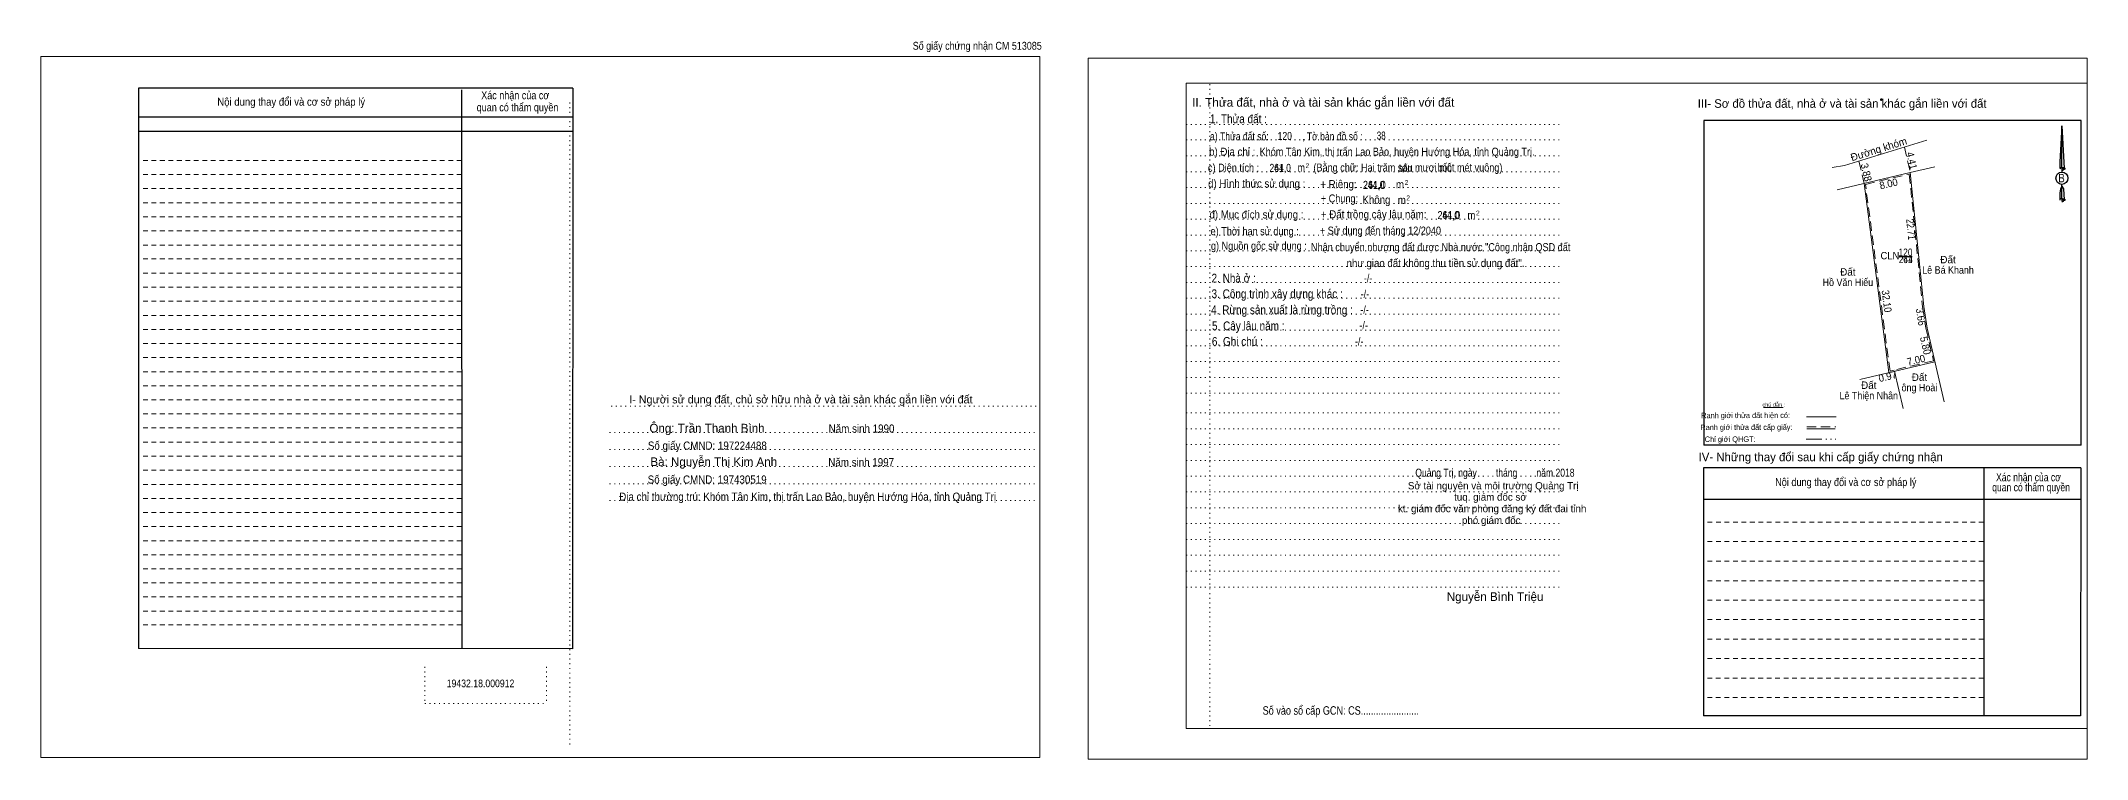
# Model space of a CAD drawing. Header units: centimetres. Extents: x 535572 to 536212, y 1836679 to 1836836.
# Drawn here: x 535571.7 to 535916.9, y 1836714.6 to 1836835.7 of the extents above; entities that cross this region are included whole.
import ezdxf
from ezdxf.enums import TextEntityAlignment as Align

# ---------------------------------------------------------------- set-up
doc = ezdxf.new("R2010")
doc.units = ezdxf.units.CM
doc.header["$LTSCALE"] = 0.53
doc.header["$PDMODE"] = 32
doc.header["$PDSIZE"] = 0.265
for name, pattern in [('DASH_DOUBLE_DOT', [9.2, 5, -1.2, 0.3, -1.2, 0.3, -1.2]), ('DOTTED', [1.5, 0.3, -1.2]), ('MEDIUM_DASHED', [4.5, 3, -1.5]), ('SHORT_DASHED', [2.7, 1.5, -1.2])]:
    doc.linetypes.add(name, pattern=pattern)
for name, color, linetype, lineweight in [('1', 7, 'DOTTED', 13), ('18', 7, 'Continuous', 25), ('28', 7, 'SHORT_DASHED', 13), ('5', 7, 'Continuous', 13), ('55', 7, 'Continuous', 13), ('7', 7, 'Continuous', 13)]:
    doc.layers.add(name, color=color, linetype=linetype, lineweight=lineweight)
doc.layers.add('4', color=7, linetype='Continuous')
doc.layers.add('40', color=7, linetype='Continuous')

msp = doc.modelspace()

# ---------------------------------------------------------------- linework, layer by layer
at = {"layer": '1', "linetype": 'Continuous'}
for p, q in [((535764.94, 1836828.56), (535916.95, 1836828.56)), ((535764.94, 1836828.56), (535764.94, 1836719.7)), ((535916.95, 1836828.56), (535916.95, 1836718.83)), ((535764.94, 1836719.7), (535916.95, 1836719.7))]:
    msp.add_line(p, q, dxfattribs=at)
at = {"layer": '1'}
for p, q in [((535768.92, 1836828.42), (535768.92, 1836719.64)), ((535660.98, 1836825.32), (535660.98, 1836716.5)), ((535764.94, 1836821.6), (535771.1, 1836821.6)), ((535764.94, 1836821.6), (535828.22, 1836821.6)), ((535764.94, 1836818.99), (535828.22, 1836818.99)), ((535764.94, 1836816.31), (535828.22, 1836816.31)), ((535764.94, 1836813.64), (535828.22, 1836813.64)), ((535764.94, 1836810.97), (535828.22, 1836810.97)), ((535764.94, 1836808.28), (535828.22, 1836808.28)), ((535764.94, 1836805.64), (535828.22, 1836805.64)), ((535764.94, 1836802.95), (535828.22, 1836802.95)), ((535764.94, 1836800.28), (535828.22, 1836800.28)), ((535764.94, 1836797.64), (535828.22, 1836797.64)), ((535764.94, 1836794.93), (535828.22, 1836794.93)), ((535764.94, 1836792.28), (535828.22, 1836792.28)), ((535764.94, 1836789.61), (535828.22, 1836789.61)), ((535764.94, 1836786.93), (535828.22, 1836786.93)), ((535764.94, 1836784.28), (535828.22, 1836784.28)), ((535764.94, 1836781.6), (535828.22, 1836781.6)), ((535764.94, 1836778.95), (535828.22, 1836778.95)), ((535764.94, 1836776.26), (535828.22, 1836776.26)), ((535667.94, 1836774.07), (535740.23, 1836774.07)), ((535764.94, 1836772.96), (535828.22, 1836772.96)), ((535667.68, 1836769.63), (535739.99, 1836769.63)), ((535764.94, 1836770.26), (535828.22, 1836770.26)), ((535764.94, 1836767.61), (535828.22, 1836767.61)), ((535667.68, 1836766.76), (535739.99, 1836766.76)), ((535667.68, 1836763.93), (535739.99, 1836763.93)), ((535764.94, 1836764.93), (535828.22, 1836764.93)), ((535667.68, 1836761), (535739.99, 1836761)), ((535764.94, 1836762.27), (535828.22, 1836762.27)), ((535667.68, 1836758.16), (535739.99, 1836758.16)), ((535764.94, 1836759.62), (535828.22, 1836759.62)), ((535764.94, 1836756.92), (535828.22, 1836756.92)), ((535764.94, 1836754.27), (535828.22, 1836754.27)), ((535764.94, 1836751.59), (535828.22, 1836751.59)), ((535764.94, 1836748.94), (535828.22, 1836748.94)), ((535764.94, 1836746.26), (535828.22, 1836746.26)), ((535764.94, 1836743.58), (535828.22, 1836743.58)), ((535636.51, 1836730.13), (535636.51, 1836723.94)), ((535657.05, 1836730.13), (535657.05, 1836723.94)), ((535636.51, 1836723.94), (535657.05, 1836723.94))]:
    msp.add_line(p, q, dxfattribs=at)
at = {"layer": '1', "linetype": 'Continuous'}
for points in [[(535571.73, 1836714.81), (535740.25, 1836714.81), (535740.25, 1836833.06), (535571.73, 1836833.06)], [(535571.73, 1836833.06), (535740.25, 1836833.06), (535740.25, 1836714.81), (535571.73, 1836714.81)], [(535748.44, 1836714.56), (535916.95, 1836714.56), (535916.95, 1836832.81), (535748.44, 1836832.81)]]:
    msp.add_lwpolyline(points, close=True, dxfattribs=at)
msp.add_lwpolyline([(535771.1, 1836828.56), (535916.95, 1836828.56), (535916.95, 1836719.7), (535771.1, 1836719.7)], dxfattribs=at)
at = {"layer": '18'}
for p, q in [((535912.69, 1836821.4), (535913.08, 1836814.15)), ((535912.69, 1836821.4), (535913.08, 1836814.15)), ((535912.69, 1836821.4), (535913.08, 1836814.15)), ((535912.38, 1836815.26), (535912.33, 1836814.15)), ((535912.69, 1836814.37), (535912.69, 1836814.07)), ((535912.69, 1836814.07), (535912.69, 1836813.89)), ((535912.69, 1836813.89), (535912.69, 1836813.64)), ((535912.69, 1836813.89), (535912.69, 1836813.64)), ((535912.69, 1836813.89), (535912.69, 1836813.64)), ((535912.69, 1836811.17), (535912.69, 1836811.51)), ((535912.69, 1836811.17), (535912.69, 1836811.51)), ((535912.69, 1836811.17), (535912.69, 1836811.51)), ((535912.69, 1836811.17), (535912.99, 1836810.76)), ((535912.69, 1836811.17), (535912.99, 1836810.76)), ((535912.69, 1836811.17), (535912.99, 1836810.76)), ((535912.69, 1836809.12), (535912.69, 1836808.82)), ((535912.69, 1836808.82), (535912.69, 1836808.64)), ((535912.99, 1836810.76), (535913.08, 1836808.89)), ((535912.99, 1836810.76), (535913.08, 1836808.89)), ((535912.99, 1836810.76), (535913.08, 1836808.89))]:
    msp.add_line(p, q, dxfattribs=at)
for points in [[(535912.69, 1836814.37), (535912.69, 1836821.4), (535912.38, 1836815.26)], [(535912.69, 1836809.12), (535912.69, 1836811.17), (535912.44, 1836810.76), (535912.38, 1836809.99), (535912.33, 1836808.89)]]:
    msp.add_lwpolyline(points, dxfattribs=at)
msp.add_ellipse((535912.7021, 1836812.5278), major_axis=(0, 1.0331), ratio=0.983453, dxfattribs=at)
for centre, start_param, end_param in [((535912.7025, 1836814.1198), 1.57079633, 3.07445202), ((535912.7025, 1836814.1198), 0.06714063, 1.57079633), ((535912.7025, 1836814.1198), 4.71238898, 6.28318531), ((535912.7025, 1836808.847), 2.49106941, 3.07427841), ((535912.7025, 1836808.847), 1.57079633, 2.49106941), ((535912.7025, 1836808.847), 0.06714063, 1.57079633), ((535912.7025, 1836808.847), 4.71238898, 6.28318531)]:
    msp.add_ellipse(centre, major_axis=(0.3725, 0), ratio=0.655448, start_param=start_param, end_param=end_param, dxfattribs=at)
for p in [(535913.08, 1836814.15), (535913.08, 1836808.89)]:
    msp.add_point(p, dxfattribs=at)
at = {"layer": '28', "linetype": 'Continuous', "lineweight": 25}
for p, q in [((535661.48, 1836827.75), (535588.2, 1836827.75)), ((535642.7, 1836827.46), (535642.75, 1836733.18)), ((535661.48, 1836827.75), (535661.39, 1836733.16)), ((535661.48, 1836822.82), (535588.3, 1836822.82)), ((535661.48, 1836822.82), (535588.3, 1836822.82)), ((535661.48, 1836820.44), (535588.3, 1836820.44)), ((535852.31, 1836822.25), (535852.31, 1836767.53)), ((535915.94, 1836767.53), (535852.31, 1836767.53)), ((535899.51, 1836763.68), (535899.55, 1836721.87)), ((535915.91, 1836763.68), (535915.86, 1836721.87)), ((535915.86, 1836758.37), (535852.21, 1836758.37)), ((535661.39, 1836733.16), (535588.2, 1836733.22)), ((535915.86, 1836721.87), (535852.21, 1836721.87))]:
    msp.add_line(p, q, dxfattribs=at)
at = {"layer": '28'}
for p, q in [((535642.7, 1836815.54), (535588.2, 1836815.54)), ((535642.7, 1836813.17), (535588.2, 1836813.17)), ((535642.7, 1836810.79), (535588.2, 1836810.79)), ((535642.7, 1836808.39), (535588.2, 1836808.39)), ((535642.7, 1836806.04), (535588.2, 1836806.04)), ((535642.7, 1836803.66), (535588.2, 1836803.66)), ((535642.7, 1836801.27), (535588.2, 1836801.27)), ((535642.7, 1836798.92), (535588.2, 1836798.92)), ((535642.7, 1836796.54), (535588.2, 1836796.54)), ((535642.7, 1836794.17), (535588.2, 1836794.17)), ((535642.7, 1836791.8), (535588.2, 1836791.8)), ((535642.7, 1836789.4), (535588.2, 1836789.4)), ((535642.7, 1836787.01), (535588.2, 1836787.01)), ((535642.7, 1836784.66), (535588.2, 1836784.66)), ((535642.7, 1836782.28), (535588.2, 1836782.28)), ((535642.7, 1836779.9), (535588.2, 1836779.9)), ((535642.7, 1836777.54), (535588.2, 1836777.54)), ((535642.7, 1836775.17), (535588.2, 1836775.17)), ((535642.7, 1836772.8), (535588.2, 1836772.8)), ((535642.7, 1836770.41), (535588.2, 1836770.41)), ((535642.7, 1836768.02), (535588.2, 1836768.02)), ((535642.7, 1836765.67), (535588.2, 1836765.67)), ((535642.7, 1836763.27), (535588.2, 1836763.27)), ((535642.7, 1836760.9), (535588.2, 1836760.9)), ((535642.7, 1836758.52), (535588.2, 1836758.52)), ((535642.7, 1836756.13), (535588.2, 1836756.13)), ((535642.7, 1836753.78), (535588.2, 1836753.78)), ((535899.51, 1836754.53), (535852.21, 1836754.53)), ((535642.7, 1836751.39), (535588.2, 1836751.39)), ((535899.51, 1836751.26), (535852.21, 1836751.26)), ((535642.7, 1836749.03), (535588.2, 1836749.03)), ((535642.7, 1836746.65), (535588.2, 1836746.65)), ((535899.51, 1836747.93), (535852.21, 1836747.93)), ((535642.7, 1836744.28), (535588.2, 1836744.28)), ((535899.51, 1836744.65), (535852.21, 1836744.65)), ((535642.7, 1836741.92), (535588.2, 1836741.92)), ((535899.51, 1836741.36), (535852.21, 1836741.36)), ((535642.7, 1836739.51), (535588.2, 1836739.51)), ((535642.7, 1836737.19), (535588.2, 1836737.19)), ((535899.51, 1836738.1), (535852.21, 1836738.1)), ((535899.51, 1836734.79), (535852.21, 1836734.79)), ((535899.51, 1836731.52), (535852.21, 1836731.52)), ((535899.48, 1836728.22), (535852.21, 1836728.22)), ((535899.48, 1836724.93), (535852.21, 1836724.93))]:
    msp.add_line(p, q, dxfattribs=at)
at = {"layer": '28', "linetype": 'Continuous', "lineweight": 25}
for points in [[(535661.48, 1836827.75), (535588.2, 1836827.75), (535588.2, 1836733.22)], [(535915.94, 1836767.53), (535915.94, 1836822.25), (535852.31, 1836822.25)], [(535915.91, 1836763.68), (535852.21, 1836763.68), (535852.21, 1836721.87)]]:
    msp.add_lwpolyline(points, dxfattribs=at)
at = {"layer": '28'}
msp.add_point((535882.22, 1836825.8), dxfattribs=at)
at = {"layer": '55'}
for p, q in [((535862.37, 1836773.84), (535865.68, 1836773.88)), ((535869.62, 1836772.31), (535874.62, 1836772.31)), ((535869.65, 1836770.29), (535874.45, 1836770.29)), ((535869.65, 1836770.29), (535874.45, 1836770.29))]:
    msp.add_line(p, q, dxfattribs=at)
at = {"layer": '55', "linetype": 'DASH_DOUBLE_DOT'}
msp.add_line((535869.57, 1836768.54), (535874.56, 1836768.54), dxfattribs=at)
at = {"layer": '55', "linetype": 'MEDIUM_DASHED'}
msp.add_line((535869.65, 1836770.62), (535874.58, 1836770.62), dxfattribs=at)
at = {"layer": '7', "linetype": 'MEDIUM_DASHED'}
for p, q in [((535886.12, 1836817.79), (535887.13, 1836813.49)), ((535878.45, 1836815.43), (535879.34, 1836811.65))]:
    msp.add_line(p, q, dxfattribs=at)
at = {"layer": '7'}
for p, q in [((535874.8, 1836810.58), (535887.13, 1836813.49)), ((535887.13, 1836813.49), (535891.29, 1836814.47)), ((535883.53, 1836779.76), (535879.34, 1836811.65)), ((535889.96, 1836787.27), (535892.86, 1836774.8)), ((535891.28, 1836781.59), (535878.63, 1836778.6)), ((535884.47, 1836779.98), (535885.93, 1836773.72))]:
    msp.add_line(p, q, dxfattribs=at)
at = {"layer": '7', "lineweight": 25}
msp.add_line((535885.27, 1836799.36), (535887.45, 1836799.36), dxfattribs=at)
at = {"layer": '7'}
for points in [[(535873.94, 1836814.35), (535876.04, 1836814.69), (535889.92, 1836818.96)], [(535887.13, 1836813.49), (535889.4, 1836790.89), (535889.96, 1836787.27)]]:
    msp.add_lwpolyline(points, dxfattribs=at)
at = {"layer": '7', "linetype": 'MEDIUM_DASHED'}
msp.add_lwpolyline([(535886.95, 1836813.24), (535889.2, 1836790.86), (535889.76, 1836787.23), (535891.04, 1836781.74), (535884.42, 1836780.17), (535883.7, 1836780.01), (535879.56, 1836811.5)], close=True, dxfattribs=at)

# ---------------------------------------------------------------- texts
at = {"layer": '18'}
for s, height, p in [('II. Thửa đất, nhà ở và tài sản khác gắn liền với đất', 1.478, (535788.075, 1836824.6)), ('Ông: Trần Thanh Bình', 1.46, (535684.11, 1836769.65)), ('Bà: Nguyễn Thị Kim Anh', 1.46, (535685.25, 1836763.98))]:
    msp.add_text(s, height=height, dxfattribs=at).set_placement(p, align=Align.CENTER)
for s, height, width, p in [('1. Thửa đất :', 1.478, 0.85, (535773.765, 1836821.82)), ('a) Thửa đất số:              , Tờ bản đồ số : ', 1.354, 0.8, (535782.045, 1836818.93)), ('120', 1.35, 0.8, (535781.59, 1836818.99)), ('b) Địa chỉ : ', 1.354, 0.9, (535772.95, 1836816.34)), ('c) Diện tích :                                                   ', 1.354, 0.85, (535783.85, 1836813.64)), ('d) Hình thức sử dụng :', 1.354, 0.9, (535776.855, 1836810.97)), ('261,0', 1.35, 0.8, (535780.815, 1836813.61)), (' m', 1.354, 0.8, (535784.17, 1836813.65)), ('2', 0.8204, 0.75, (535785.405, 1836814.24)), ('(Bằng chữ: Hai trăm sáu mươi mốt mét vuông)', 1.35, 0.85, (535802.365, 1836813.67)), ('+ Riêng: ', 1.354, 0.9, (535790.875, 1836810.86)), ('261,0', 1.35, 0.85, (535796.705, 1836810.74)), ('2', 0.8204, 0.8, (535802.125, 1836811.4)), ('B', 1.418, 0.85, (535912.64, 1836811.85)), ('       + Chung:', 1.354, 0.85, (535789.32, 1836808.45)), ('Không', 1.354, 0.9, (535797.055, 1836808.24)), (' m', 1.354, 0.9, (535800.8, 1836810.82)), (' m', 1.354, 0.9, (535801.11, 1836808.18)), ('2', 0.8204, 0.8, (535802.405, 1836808.8)), ('đ) Mục đích sử dụng :', 1.354, 0.9, (535776.815, 1836805.75)), ('261,0', 1.35, 0.85, (535809.275, 1836805.64)), (' m', 1.354, 0.9, (535812.85, 1836805.63)), ('2', 0.8204, 0.8, (535814.165, 1836806.25)), ('e) Thời hạn sử dụng :', 1.354, 0.85, (535776.505, 1836802.93)), ('g) Nguồn gốc sử dụng :', 1.354, 0.85, (535777.22, 1836800.46)), ('2. Nhà ở :', 1.478, 0.85, (535772.965, 1836794.95)), ('3. Công trình xây dựng khác :', 1.478, 0.85, (535780.305, 1836792.31)), ('4. Rừng sản xuất là rừng trồng :', 1.478, 0.85, (535781.12, 1836789.6)), ('5. Cây lâu năm :', 1.478, 0.85, (535775.425, 1836786.9)), ('6. Ghi chú :', 1.478, 0.85, (535773.585, 1836784.27)), ('19432.18.000912', 1.29, 0.85, (535645.9, 1836726.68)), ('Số vào sổ cấp GCN: CS.......................', 1.435, 0.8, (535791.035, 1836722.04))]:
    msp.add_text(s, height=height, dxfattribs=dict(at, width=width)).set_placement(p, align=Align.CENTER)
for s, height, width, p in [(' Khóm Tân Kim, thị trấn Lao Bảo, huyện Hướng Hóa, tỉnh Quảng Trị.', 1.35, 0.85, (535776.92, 1836816.34)), ('+ Đất trồng cây lâu năm:', 1.353, 0.9, (535787.7, 1836805.78)), ('Nhận chuyển nhượng đất được Nhà nước "Công nhận QSD đất ', 1.353, 0.85, (535786.01, 1836800.24)), ('+ Sử dụng đến tháng 12/2040', 1.35, 0.85, (535787.51, 1836803.03)), ('như giao đất không thu tiền sử dụng đất".', 1.353, 0.9, (535792.02, 1836797.55))]:
    msp.add_text(s, height=height, dxfattribs=dict(at, width=width)).set_placement(p)
at = {"layer": '28'}
for s, height, width, p in [('Nội dung thay đổi và cơ sở pháp lý', 1.338, 0.9, (535613.955, 1836824.77)), ('Nội dung thay đổi và cơ sở pháp lý', 1.338, 0.9, (535613.955, 1836824.77)), ('Xác nhận của cơ', 1.338, 0.85, (535651.755, 1836825.86)), ('Xác nhận của cơ', 1.338, 0.85, (535651.755, 1836825.86)), (' quan có thẩm quyền', 1.338, 0.85, (535651.935, 1836823.83)), (' quan có thẩm quyền', 1.338, 0.85, (535651.935, 1836823.83)), ('-/-', 1.354, 0.85, (535795.655, 1836795.02)), ('-/-', 1.354, 0.85, (535795.105, 1836792.33)), ('-/-', 1.354, 0.85, (535794.895, 1836787.05)), ('-/-', 1.354, 0.85, (535795.055, 1836789.69)), ('-/-', 1.354, 0.85, (535794.145, 1836784.34)), ('Nội dung thay đổi và cơ sở pháp lý', 1.354, 0.85, (535876.24, 1836760.61)), (' quan có thẩm quyền', 1.354, 0.8, (535907.3, 1836759.73)), ('Xác nhận của cơ', 1.354, 0.8, (535907.055, 1836761.42))]:
    msp.add_text(s, height=height, dxfattribs=dict(at, width=width)).set_placement(p, align=Align.CENTER)
for s, height, p in [('III- Sơ đồ thửa đất, nhà ở và tài sản khác gắn liền với đất', 1.436, (535875.63, 1836824.42)), ('I- Người sử dụng đất, chủ sở hữu nhà ở và tài sản khác gắn liền với đất', 1.357, (535699.95, 1836774.55)), ('IV- Những thay đổi sau khi cấp giấy chứng nhận', 1.436, (535872.015, 1836764.8))]:
    msp.add_text(s, height=height, dxfattribs=at).set_placement(p, align=Align.CENTER)
at = {"layer": '28', "width": 0.9}
for s, p in [('Năm sinh 1990', (535704.64, 1836769.63)), ('Số giấy CMND: 197224488', (535674.13, 1836766.75)), ('Năm sinh 1997', (535704.58, 1836763.95)), ('Số giấy CMND: 197430519', (535674.1, 1836761.03)), ('Địa chỉ thường trú: Khóm Tân Kim, thị trấn Lao Bảo, huyện Hướng Hóa, tỉnh Quảng Trị', (535669.3, 1836758.14))]:
    msp.add_text(s, height=1.37, dxfattribs=at).set_placement(p)
at = {"layer": '4'}
for s, height, width, p in [('244,0', 1.35, 0.8, (535780.815, 1836813.61)), ('244,0', 1.35, 0.8, (535796.605, 1836810.74)), ('bốn', 1.215, 0.8, (535801.945, 1836813.62)), ('bốn', 1.35, 0.8, (535808.6, 1836813.66)), ('244,0', 1.35, 0.8, (535809.195, 1836805.64)), ('244', 1.25, 0.85, (535886.38, 1836798.22))]:
    msp.add_text(s, height=height, dxfattribs=dict(at, width=width)).set_placement(p, align=Align.CENTER)
at = {"layer": '40', "width": 0.85}
msp.add_text('Số giấy chứng nhận CM 513085', height=1.33, dxfattribs=at).set_placement((535729.705, 1836834.21), align=Align.CENTER)
at = {"layer": '5', "width": 0.75}
msp.add_text('38', height=1.35, dxfattribs=at).set_placement((535797.86, 1836819.06), align=Align.CENTER)
at = {"layer": '55'}
msp.add_text('chú dẫn :', height=0.6797, rotation=359.974, dxfattribs=at).set_placement((535864.1048, 1836773.9891), align=Align.CENTER)
for s, height, width, p in [('Ranh giới thửa đất cấp giấy:', 0.9205, 0.8, (535859.4789, 1836770.0749)), ('Ranh giới thửa đất hiện có:', 0.9245, 0.8, (535859.3339, 1836772.0744)), ('Chỉ giới QHGT:', 0.9205, 0.85, (535856.7389, 1836768.0585))]:
    msp.add_text(s, height=height, rotation=0.135, dxfattribs=dict(at, width=width)).set_placement(p, align=Align.CENTER)
at = {"layer": '7'}
msp.add_text('Đường khóm', height=1.25, rotation=17.103, dxfattribs=at).set_placement((535881.9812, 1836816.8442), align=Align.CENTER)
for s, rotation, width, p in [('4.41', 283.218, 0.9, (535886.7687, 1836815.3679)), ('3.88', 283.249, 0.95, (535879.0889, 1836813.3882)), ('8.00', 13.25, 0.95, (535883.6068, 1836810.9948)), ('22.71', 275.736, 0.85, (535886.6005, 1836803.8625)), ('32.10', 277.485, 0.9, (535882.5275, 1836791.7164)), ('3.66', 278.794, 0.9, (535888.2889, 1836789.0405)), ('5.80', 283.117, 0.95, (535889.0814, 1836784.1718)), ('7.00', 13.301, 0.95, (535888.2412, 1836781.2573)), ('0.97', 13.173, 0.95, (535883.4426, 1836778.487))]:
    msp.add_text(s, height=1.25, rotation=rotation, dxfattribs=dict(at, width=width)).set_placement(p, align=Align.CENTER)
at = {"layer": '7', "width": 0.95}
msp.add_text('CLN', height=1.25, dxfattribs=at).set_placement((535885.28, 1836798.85), align=Align.RIGHT)
at = {"layer": '7'}
for s, height, width, p in [('120', 1.25, 0.85, (535886.31, 1836799.42)), ('261', 1.25, 0.8, (535886.31, 1836798.22)), ('Hồ Văn Hiếu', 1.25, 0.9, (535876.595, 1836794.36)), ('Lê Bá Khanh', 1.25, 0.9, (535893.49, 1836796.44)), ('ông Hoài', 1.25, 0.9, (535888.665, 1836776.6)), ('Lê Thiện Nhân', 1.25, 0.9, (535880.115, 1836775.25)), ('Quảng Trị, ngày        tháng        năm 2018', 1.353, 0.8, (535817.045, 1836762.19))]:
    msp.add_text(s, height=height, dxfattribs=dict(at, width=width)).set_placement(p, align=Align.CENTER)
for s, height, p in [('Đất', 1.25, (535893.49, 1836798.19)), ('Đất', 1.25, (535876.59, 1836796.11)), ('Đất', 1.25, (535880.12, 1836777)), ('Đất', 1.25, (535888.67, 1836778.35)), ('Sở tài nguyên và môi trường Quảng Trị', 1.231, (535816.755, 1836760.05)), ('kt. giám đốc văn phòng đăng ký đất đai tỉnh', 1.232, (535816.58, 1836756.2)), ('tuq. giám đốc sở', 1.232, (535816.29, 1836758.15)), ('phó giám đốc', 1.232, (535816.425, 1836754.23)), ('Nguyễn Bình Triệu', 1.463, (535817.075, 1836741.23))]:
    msp.add_text(s, height=height, dxfattribs=at).set_placement(p, align=Align.CENTER)

doc.saveas('drawing.dxf')
